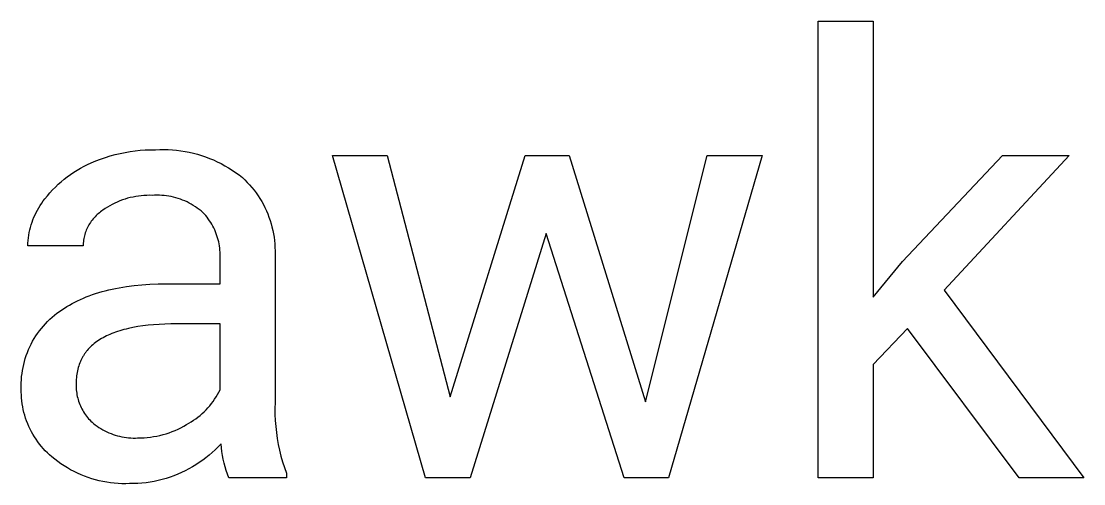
# Model space of a CAD drawing. Header units: millimetres. Extents: x 1348 to 6197, y -150 to 3238.
# Drawn here: x 4621.6 to 4712.3, y 64.2 to 103.7 of the extents above; entities that cross this region are included whole.
import ezdxf

# ---------------------------------------------------------------- set-up
doc = ezdxf.new("R2010")
doc.units = ezdxf.units.MM
doc.header["$MEASUREMENT"] = 0
doc.layers.add('Domyślny', color=7, linetype='Continuous', true_color=0x000000)

msp = doc.modelspace()

# ---------------------------------------------------------------- linework, layer by layer
at = {"layer": 'Domyślny'}
for p, q in [((4689.659, 64.732), (4689.659, 103.71)), ((4689.659, 103.71), (4694.345, 103.71)), ((4694.345, 103.71), (4694.345, 80.174)), ((4630.49, 92.52), (4630.917, 92.593)), ((4630.917, 92.593), (4631.347, 92.652)), ((4631.347, 92.652), (4631.779, 92.697)), ((4631.779, 92.697), (4632.212, 92.728)), ((4632.212, 92.728), (4632.646, 92.745)), ((4632.646, 92.745), (4633.08, 92.747)), ((4633.08, 92.747), (4633.442, 92.762)), ((4633.442, 92.762), (4633.805, 92.765)), ((4633.805, 92.765), (4634.167, 92.756)), ((4634.167, 92.756), (4634.529, 92.735)), ((4634.529, 92.735), (4634.89, 92.702)), ((4634.89, 92.702), (4635.25, 92.656)), ((4635.25, 92.656), (4635.607, 92.599)), ((4635.607, 92.599), (4635.963, 92.53)), ((4635.963, 92.53), (4636.316, 92.448)), ((4627.287, 91.48), (4627.595, 91.618)), ((4627.595, 91.618), (4627.995, 91.788)), ((4627.995, 91.788), (4628.4, 91.944)), ((4628.4, 91.944), (4628.81, 92.086)), ((4628.81, 92.086), (4629.224, 92.215)), ((4629.224, 92.215), (4629.642, 92.331)), ((4629.642, 92.331), (4630.065, 92.432)), ((4630.065, 92.432), (4630.49, 92.52)), ((4636.316, 92.448), (4636.667, 92.355)), ((4636.667, 92.355), (4637.014, 92.251)), ((4637.014, 92.251), (4637.357, 92.134)), ((4637.357, 92.134), (4637.696, 92.007)), ((4637.696, 92.007), (4638.031, 91.868)), ((4638.031, 91.868), (4638.361, 91.717)), ((4638.361, 91.717), (4638.686, 91.556)), ((4656.143, 64.732), (4648.188, 92.26)), ((4648.188, 92.26), (4652.851, 92.26)), ((4652.851, 92.26), (4658.248, 71.652)), ((4658.248, 71.652), (4664.632, 92.26)), ((4664.632, 92.26), (4668.408, 92.26)), ((4668.408, 92.26), (4674.92, 71.218)), ((4674.92, 71.218), (4680.189, 92.26)), ((4684.874, 92.26), (4676.896, 64.732)), ((4680.189, 92.26), (4684.874, 92.26)), ((4696.853, 83.2), (4705.391, 92.26)), ((4711.093, 92.26), (4700.424, 80.76)), ((4705.391, 92.26), (4711.093, 92.26)), ((4625.829, 90.637), (4626.109, 90.825)), ((4626.109, 90.825), (4626.395, 91.004)), ((4626.395, 91.004), (4626.687, 91.173)), ((4626.687, 91.173), (4626.985, 91.331)), ((4626.985, 91.331), (4627.287, 91.48)), ((4638.686, 91.556), (4639.005, 91.384)), ((4639.005, 91.384), (4639.318, 91.202)), ((4639.318, 91.202), (4639.625, 91.009)), ((4639.625, 91.009), (4639.925, 90.806)), ((4639.925, 90.806), (4640.219, 90.593)), ((4624.779, 89.793), (4625.031, 90.017)), ((4625.031, 90.017), (4625.29, 90.233)), ((4625.29, 90.233), (4625.556, 90.439)), ((4625.556, 90.439), (4625.829, 90.637)), ((4640.219, 90.593), (4640.504, 90.37)), ((4640.504, 90.37), (4640.717, 90.168)), ((4640.717, 90.168), (4640.923, 89.959)), ((4640.923, 89.959), (4641.122, 89.743)), ((4623.852, 88.814), (4624.071, 89.07)), ((4624.071, 89.07), (4624.299, 89.319)), ((4624.299, 89.319), (4624.535, 89.56)), ((4624.535, 89.56), (4624.779, 89.793)), ((4641.122, 89.743), (4641.313, 89.521)), ((4641.313, 89.521), (4641.497, 89.292)), ((4641.497, 89.292), (4641.673, 89.057)), ((4641.673, 89.057), (4641.84, 88.816)), ((4623.119, 87.799), (4623.24, 87.993)), ((4623.24, 87.993), (4623.368, 88.184)), ((4623.368, 88.184), (4623.502, 88.369)), ((4623.502, 88.369), (4623.642, 88.55)), ((4623.642, 88.55), (4623.852, 88.814)), ((4629.398, 88.078), (4629.191, 87.966)), ((4629.609, 88.183), (4629.398, 88.078)), ((4629.823, 88.281), (4629.609, 88.183)), ((4630.04, 88.371), (4629.823, 88.281)), ((4630.26, 88.454), (4630.04, 88.371)), ((4630.483, 88.529), (4630.26, 88.454)), ((4630.708, 88.597), (4630.483, 88.529)), ((4630.936, 88.657), (4630.708, 88.597)), ((4631.165, 88.709), (4630.936, 88.657)), ((4631.396, 88.753), (4631.165, 88.709)), ((4631.629, 88.789), (4631.396, 88.753)), ((4631.862, 88.817), (4631.629, 88.789)), ((4632.097, 88.837), (4631.862, 88.817)), ((4632.332, 88.849), (4632.097, 88.837)), ((4632.567, 88.853), (4632.332, 88.849)), ((4632.802, 88.849), (4632.567, 88.853)), ((4633.006, 88.861), (4632.802, 88.849)), ((4633.21, 88.865), (4633.006, 88.861)), ((4633.414, 88.862), (4633.21, 88.865)), ((4633.618, 88.852), (4633.414, 88.862)), ((4633.821, 88.835), (4633.618, 88.852)), ((4634.024, 88.811), (4633.821, 88.835)), ((4634.226, 88.78), (4634.024, 88.811)), ((4634.426, 88.742), (4634.226, 88.78)), ((4634.626, 88.698), (4634.426, 88.742)), ((4634.823, 88.646), (4634.626, 88.698)), ((4635.019, 88.587), (4634.823, 88.646)), ((4635.212, 88.522), (4635.019, 88.587)), ((4635.403, 88.45), (4635.212, 88.522)), ((4635.591, 88.372), (4635.403, 88.45)), ((4635.777, 88.287), (4635.591, 88.372)), ((4635.96, 88.195), (4635.777, 88.287)), ((4636.139, 88.098), (4635.96, 88.195)), ((4636.315, 87.994), (4636.139, 88.098)), ((4636.487, 87.884), (4636.315, 87.994)), ((4641.84, 88.816), (4641.999, 88.57)), ((4641.999, 88.57), (4642.15, 88.318)), ((4642.15, 88.318), (4642.292, 88.061)), ((4642.292, 88.061), (4642.425, 87.8)), ((4622.706, 86.982), (4622.799, 87.192)), ((4622.799, 87.192), (4622.899, 87.398)), ((4622.899, 87.398), (4623.006, 87.6)), ((4623.006, 87.6), (4623.119, 87.799)), ((4628.009, 87.118), (4627.921, 87.028)), ((4628.1, 87.204), (4628.009, 87.118)), ((4628.194, 87.287), (4628.1, 87.204)), ((4628.291, 87.367), (4628.194, 87.287)), ((4628.39, 87.444), (4628.291, 87.367)), ((4628.492, 87.517), (4628.39, 87.444)), ((4628.596, 87.587), (4628.492, 87.517)), ((4628.79, 87.72), (4628.596, 87.587)), ((4628.989, 87.846), (4628.79, 87.72)), ((4629.191, 87.966), (4628.989, 87.846)), ((4636.655, 87.769), (4636.487, 87.884)), ((4636.819, 87.647), (4636.655, 87.769)), ((4636.979, 87.52), (4636.819, 87.647)), ((4637.134, 87.388), (4636.979, 87.52)), ((4637.256, 87.256), (4637.134, 87.388)), ((4637.374, 87.12), (4637.256, 87.256)), ((4637.487, 86.98), (4637.374, 87.12)), ((4642.425, 87.8), (4642.549, 87.534)), ((4642.549, 87.534), (4642.664, 87.264)), ((4642.664, 87.264), (4642.77, 86.99)), ((4622.409, 86.116), (4622.472, 86.336)), ((4622.472, 86.336), (4622.542, 86.554)), ((4622.542, 86.554), (4622.62, 86.77)), ((4622.62, 86.77), (4622.706, 86.982)), ((4627.336, 86.217), (4627.278, 86.105)), ((4627.397, 86.327), (4627.336, 86.217)), ((4627.461, 86.434), (4627.397, 86.327)), ((4627.529, 86.539), (4627.461, 86.434)), ((4627.601, 86.642), (4627.529, 86.539)), ((4627.676, 86.743), (4627.601, 86.642)), ((4627.755, 86.841), (4627.676, 86.743)), ((4627.836, 86.936), (4627.755, 86.841)), ((4627.921, 87.028), (4627.836, 86.936)), ((4637.595, 86.837), (4637.487, 86.98)), ((4637.698, 86.69), (4637.595, 86.837)), ((4637.797, 86.54), (4637.698, 86.69)), ((4637.89, 86.386), (4637.797, 86.54)), ((4637.978, 86.229), (4637.89, 86.386)), ((4638.06, 86.07), (4637.978, 86.229)), ((4642.77, 86.99), (4642.866, 86.713)), ((4642.866, 86.713), (4642.953, 86.433)), ((4642.953, 86.433), (4643.03, 86.15)), ((4622.234, 85.218), (4622.266, 85.445)), ((4622.266, 85.445), (4622.306, 85.67)), ((4622.306, 85.67), (4622.354, 85.894)), ((4622.354, 85.894), (4622.409, 86.116)), ((4626.987, 85.279), (4626.962, 85.156)), ((4627.017, 85.401), (4626.987, 85.279)), ((4627.051, 85.522), (4627.017, 85.401)), ((4627.088, 85.641), (4627.051, 85.522)), ((4627.13, 85.76), (4627.088, 85.641)), ((4627.175, 85.877), (4627.13, 85.76)), ((4627.225, 85.992), (4627.175, 85.877)), ((4627.278, 86.105), (4627.225, 85.992)), ((4638.137, 85.907), (4638.06, 86.07)), ((4638.208, 85.742), (4638.137, 85.907)), ((4638.274, 85.575), (4638.208, 85.742)), ((4638.334, 85.406), (4638.274, 85.575)), ((4638.389, 85.235), (4638.334, 85.406)), ((4643.03, 86.15), (4643.098, 85.864)), ((4643.098, 85.864), (4643.155, 85.577)), ((4643.155, 85.577), (4643.203, 85.287)), ((4643.203, 85.287), (4643.241, 84.996)), ((4666.432, 85.595), (4659.946, 64.732)), ((4673.093, 64.732), (4666.432, 85.595)), ((4622.186, 84.533), (4622.194, 84.762)), ((4626.898, 84.533), (4622.186, 84.533)), ((4622.194, 84.762), (4622.21, 84.99)), ((4622.21, 84.99), (4622.234, 85.218)), ((4626.903, 84.658), (4626.898, 84.533)), ((4626.911, 84.783), (4626.903, 84.658)), ((4626.924, 84.908), (4626.911, 84.783)), ((4626.941, 85.032), (4626.924, 84.908)), ((4626.962, 85.156), (4626.941, 85.032)), ((4638.437, 85.062), (4638.389, 85.235)), ((4638.48, 84.887), (4638.437, 85.062)), ((4638.516, 84.711), (4638.48, 84.887)), ((4638.547, 84.534), (4638.516, 84.711)), ((4638.571, 84.356), (4638.547, 84.534)), ((4643.241, 84.996), (4643.269, 84.704)), ((4643.269, 84.704), (4643.287, 84.411)), ((4643.287, 84.411), (4643.295, 84.118)), ((4638.59, 84.177), (4638.571, 84.356)), ((4638.602, 83.998), (4638.59, 84.177)), ((4638.609, 83.819), (4638.602, 83.998)), ((4638.603, 83.459), (4638.609, 83.639)), ((4638.603, 81.297), (4638.603, 83.459)), ((4638.609, 83.639), (4638.609, 83.819)), ((4643.295, 84.118), (4643.293, 83.825)), ((4643.293, 83.825), (4643.293, 71.164)), ((4694.345, 80.174), (4696.853, 83.2)), ((4628.802, 80.708), (4629.09, 80.779)), ((4629.09, 80.779), (4629.384, 80.846)), ((4629.384, 80.846), (4629.683, 80.908)), ((4629.683, 80.908), (4629.988, 80.966)), ((4629.988, 80.966), (4630.612, 81.067)), ((4630.612, 81.067), (4631.257, 81.15)), ((4631.257, 81.15), (4631.922, 81.214)), ((4631.922, 81.214), (4632.608, 81.26)), ((4632.608, 81.26), (4633.315, 81.288)), ((4633.315, 81.288), (4634.043, 81.297)), ((4634.043, 81.297), (4638.603, 81.297)), ((4700.424, 80.76), (4712.334, 64.732)), ((4626.198, 79.74), (4626.435, 79.858)), ((4626.435, 79.858), (4626.678, 79.971)), ((4626.678, 79.971), (4626.925, 80.079)), ((4626.925, 80.079), (4627.177, 80.183)), ((4627.177, 80.183), (4627.435, 80.282)), ((4627.435, 80.282), (4627.698, 80.376)), ((4627.698, 80.376), (4627.966, 80.466)), ((4627.966, 80.466), (4628.239, 80.551)), ((4628.239, 80.551), (4628.518, 80.632)), ((4628.518, 80.632), (4628.802, 80.708)), ((4624.671, 78.782), (4624.885, 78.939)), ((4624.885, 78.939), (4625.091, 79.084)), ((4625.091, 79.084), (4625.302, 79.225)), ((4625.302, 79.225), (4625.518, 79.361)), ((4625.518, 79.361), (4625.74, 79.492)), ((4625.74, 79.492), (4625.966, 79.618)), ((4625.966, 79.618), (4626.198, 79.74)), ((4623.688, 77.894), (4623.872, 78.085)), ((4623.872, 78.085), (4624.063, 78.269)), ((4624.063, 78.269), (4624.259, 78.447)), ((4624.259, 78.447), (4624.462, 78.618)), ((4624.462, 78.618), (4624.671, 78.782)), ((4623.021, 77.07), (4623.177, 77.284)), ((4623.177, 77.284), (4623.34, 77.493)), ((4623.34, 77.493), (4623.511, 77.697)), ((4623.511, 77.697), (4623.688, 77.894)), ((4629.515, 77.116), (4629.353, 77.053)), ((4629.681, 77.176), (4629.515, 77.116)), ((4629.851, 77.234), (4629.681, 77.176)), ((4630.026, 77.29), (4629.851, 77.234)), ((4630.204, 77.343), (4630.026, 77.29)), ((4630.387, 77.393), (4630.204, 77.343)), ((4630.575, 77.441), (4630.387, 77.393)), ((4630.766, 77.487), (4630.575, 77.441)), ((4631.161, 77.571), (4630.766, 77.487)), ((4631.573, 77.645), (4631.161, 77.571)), ((4632.003, 77.709), (4631.573, 77.645)), ((4632.448, 77.763), (4632.003, 77.709)), ((4632.911, 77.808), (4632.448, 77.763)), ((4633.391, 77.842), (4632.911, 77.808)), ((4633.887, 77.867), (4633.391, 77.842)), ((4634.4, 77.882), (4633.887, 77.867)), ((4634.93, 77.887), (4634.4, 77.882)), ((4638.603, 77.887), (4634.93, 77.887)), ((4638.603, 72.253), (4638.603, 77.887)), ((4697.283, 77.479), (4694.345, 74.4)), ((4706.834, 64.732), (4697.283, 77.479)), ((4622.473, 76.162), (4622.598, 76.396)), ((4622.598, 76.396), (4622.731, 76.625)), ((4622.731, 76.625), (4622.872, 76.85)), ((4622.872, 76.85), (4623.021, 77.07)), ((4627.849, 76.198), (4627.738, 76.106)), ((4627.965, 76.288), (4627.849, 76.198)), ((4628.085, 76.376), (4627.965, 76.288)), ((4628.209, 76.461), (4628.085, 76.376)), ((4628.337, 76.544), (4628.209, 76.461)), ((4628.469, 76.624), (4628.337, 76.544)), ((4628.606, 76.702), (4628.469, 76.624)), ((4628.747, 76.777), (4628.606, 76.702)), ((4628.892, 76.85), (4628.747, 76.777)), ((4629.041, 76.92), (4628.892, 76.85)), ((4629.195, 76.988), (4629.041, 76.92)), ((4629.353, 77.053), (4629.195, 76.988)), ((4622.055, 75.187), (4622.147, 75.436)), ((4622.147, 75.436), (4622.247, 75.682)), ((4622.247, 75.682), (4622.356, 75.924)), ((4622.356, 75.924), (4622.473, 76.162)), ((4627.036, 75.334), (4626.997, 75.277)), ((4627.075, 75.389), (4627.036, 75.334)), ((4627.116, 75.445), (4627.075, 75.389)), ((4627.157, 75.499), (4627.116, 75.445)), ((4627.2, 75.553), (4627.157, 75.499)), ((4627.243, 75.606), (4627.2, 75.553)), ((4627.334, 75.711), (4627.243, 75.606)), ((4627.428, 75.814), (4627.334, 75.711)), ((4627.527, 75.914), (4627.428, 75.814)), ((4627.63, 76.011), (4627.527, 75.914)), ((4627.738, 76.106), (4627.63, 76.011)), ((4621.775, 74.165), (4621.831, 74.424)), ((4621.831, 74.424), (4621.897, 74.681)), ((4621.897, 74.681), (4621.972, 74.936)), ((4621.972, 74.936), (4622.055, 75.187)), ((4626.57, 74.423), (4626.526, 74.291)), ((4626.619, 74.552), (4626.57, 74.423)), ((4626.645, 74.616), (4626.619, 74.552)), ((4626.671, 74.679), (4626.645, 74.616)), ((4626.699, 74.742), (4626.671, 74.679)), ((4626.728, 74.804), (4626.699, 74.742)), ((4626.758, 74.865), (4626.728, 74.804)), ((4626.789, 74.926), (4626.758, 74.865)), ((4626.821, 74.986), (4626.789, 74.926)), ((4626.854, 75.045), (4626.821, 74.986)), ((4626.888, 75.104), (4626.854, 75.045)), ((4626.924, 75.162), (4626.888, 75.104)), ((4626.96, 75.22), (4626.924, 75.162)), ((4626.997, 75.277), (4626.96, 75.22)), ((4694.345, 74.4), (4694.345, 64.732)), ((4621.658, 73.378), (4621.688, 73.641)), ((4621.688, 73.641), (4621.727, 73.904)), ((4621.727, 73.904), (4621.775, 74.165)), ((4626.369, 73.594), (4626.35, 73.447)), ((4626.392, 73.738), (4626.369, 73.594)), ((4626.419, 73.88), (4626.392, 73.738)), ((4626.451, 74.019), (4626.419, 73.88)), ((4626.486, 74.156), (4626.451, 74.019)), ((4626.526, 74.291), (4626.486, 74.156)), ((4621.623, 72.583), (4621.626, 72.848)), ((4621.63, 72.318), (4621.623, 72.583)), ((4621.626, 72.848), (4621.638, 73.113)), ((4621.638, 73.113), (4621.658, 73.378)), ((4626.316, 72.835), (4626.311, 72.692)), ((4626.311, 72.692), (4626.311, 72.548)), ((4626.318, 72.992), (4626.316, 72.835)), ((4626.324, 73.146), (4626.318, 72.992)), ((4626.335, 73.298), (4626.324, 73.146)), ((4626.35, 73.447), (4626.335, 73.298)), ((4621.629, 72.066), (4621.63, 72.318)), ((4621.636, 71.813), (4621.629, 72.066)), ((4621.652, 71.562), (4621.636, 71.813)), ((4626.311, 72.548), (4626.315, 72.404)), ((4626.315, 72.404), (4626.325, 72.261)), ((4626.325, 72.261), (4626.339, 72.118)), ((4626.339, 72.118), (4626.358, 71.975)), ((4626.358, 71.975), (4626.382, 71.833)), ((4626.382, 71.833), (4626.411, 71.693)), ((4626.411, 71.693), (4626.444, 71.553)), ((4638.26, 71.646), (4638.381, 71.844)), ((4638.381, 71.844), (4638.496, 72.047)), ((4638.496, 72.047), (4638.603, 72.253)), ((4621.676, 71.311), (4621.652, 71.562)), ((4621.709, 71.06), (4621.676, 71.311)), ((4621.75, 70.812), (4621.709, 71.06)), ((4621.8, 70.564), (4621.75, 70.812)), ((4626.444, 71.553), (4626.483, 71.414)), ((4626.483, 71.414), (4626.525, 71.277)), ((4626.525, 71.277), (4626.573, 71.141)), ((4626.573, 71.141), (4626.624, 71.007)), ((4626.624, 71.007), (4626.681, 70.875)), ((4626.681, 70.875), (4626.741, 70.744)), ((4637.557, 70.72), (4637.71, 70.895)), ((4637.71, 70.895), (4637.857, 71.076)), ((4637.857, 71.076), (4637.998, 71.261)), ((4637.998, 71.261), (4638.132, 71.451)), ((4638.132, 71.451), (4638.26, 71.646)), ((4643.293, 71.164), (4643.281, 70.653)), ((4621.858, 70.319), (4621.8, 70.564)), ((4621.925, 70.076), (4621.858, 70.319)), ((4622, 69.835), (4621.925, 70.076)), ((4626.741, 70.744), (4626.807, 70.616)), ((4626.807, 70.616), (4626.876, 70.49)), ((4626.876, 70.49), (4626.95, 70.367)), ((4626.95, 70.367), (4627.027, 70.246)), ((4627.027, 70.246), (4627.109, 70.127)), ((4627.109, 70.127), (4627.195, 70.012)), ((4627.195, 70.012), (4627.284, 69.899)), ((4627.284, 69.899), (4627.377, 69.79)), ((4636.525, 69.784), (4636.71, 69.925)), ((4636.71, 69.925), (4636.89, 70.073)), ((4636.89, 70.073), (4637.065, 70.226)), ((4637.065, 70.226), (4637.235, 70.385)), ((4637.235, 70.385), (4637.399, 70.55)), ((4637.399, 70.55), (4637.557, 70.72)), ((4643.281, 70.653), (4643.286, 70.141)), ((4643.286, 70.141), (4643.308, 69.63)), ((4622.083, 69.597), (4622, 69.835)), ((4622.175, 69.361), (4622.083, 69.597)), ((4622.274, 69.13), (4622.175, 69.361)), ((4622.381, 68.901), (4622.274, 69.13)), ((4627.377, 69.79), (4627.474, 69.683)), ((4627.474, 69.683), (4627.574, 69.58)), ((4627.574, 69.58), (4627.678, 69.481)), ((4627.678, 69.481), (4627.785, 69.385)), ((4627.785, 69.385), (4627.938, 69.266)), ((4627.938, 69.266), (4628.095, 69.153)), ((4628.095, 69.153), (4628.255, 69.045)), ((4628.255, 69.045), (4628.419, 68.942)), ((4628.419, 68.942), (4628.587, 68.846)), ((4635.013, 68.902), (4635.26, 69.021)), ((4635.26, 69.021), (4635.502, 69.149)), ((4635.502, 69.149), (4635.741, 69.284)), ((4635.741, 69.284), (4635.943, 69.399)), ((4635.943, 69.399), (4636.141, 69.521)), ((4636.141, 69.521), (4636.335, 69.649)), ((4636.335, 69.649), (4636.525, 69.784)), ((4643.308, 69.63), (4643.347, 69.119)), ((4643.347, 69.119), (4643.403, 68.611)), ((4622.496, 68.677), (4622.381, 68.901)), ((4622.618, 68.456), (4622.496, 68.677)), ((4622.748, 68.24), (4622.618, 68.456)), ((4622.886, 68.028), (4622.748, 68.24)), ((4628.587, 68.846), (4628.758, 68.755)), ((4628.758, 68.755), (4628.931, 68.67)), ((4628.931, 68.67), (4629.108, 68.591)), ((4629.108, 68.591), (4629.287, 68.518)), ((4629.287, 68.518), (4629.469, 68.451)), ((4629.469, 68.451), (4629.652, 68.391)), ((4629.652, 68.391), (4629.838, 68.337)), ((4629.838, 68.337), (4630.025, 68.289)), ((4630.025, 68.289), (4630.214, 68.247)), ((4630.214, 68.247), (4630.405, 68.213)), ((4630.405, 68.213), (4630.596, 68.184)), ((4630.596, 68.184), (4630.788, 68.163)), ((4630.788, 68.163), (4630.981, 68.148)), ((4630.981, 68.148), (4631.174, 68.139)), ((4631.174, 68.139), (4631.368, 68.137)), ((4631.368, 68.137), (4631.561, 68.142)), ((4631.561, 68.142), (4631.835, 68.147)), ((4631.835, 68.147), (4632.109, 68.16)), ((4632.109, 68.16), (4632.382, 68.183)), ((4632.382, 68.183), (4632.654, 68.215)), ((4632.654, 68.215), (4632.925, 68.256)), ((4632.925, 68.256), (4633.194, 68.306)), ((4633.194, 68.306), (4633.462, 68.365)), ((4633.462, 68.365), (4633.728, 68.433)), ((4633.728, 68.433), (4633.991, 68.51)), ((4633.991, 68.51), (4634.251, 68.595)), ((4634.251, 68.595), (4634.508, 68.689)), ((4634.508, 68.689), (4634.763, 68.791)), ((4634.763, 68.791), (4635.013, 68.902)), ((4643.403, 68.611), (4643.475, 68.104)), ((4643.475, 68.104), (4643.564, 67.6)), ((4623.03, 67.821), (4622.886, 68.028)), ((4623.181, 67.62), (4623.03, 67.821)), ((4623.34, 67.423), (4623.181, 67.62)), ((4623.504, 67.232), (4623.34, 67.423)), ((4623.676, 67.047), (4623.504, 67.232)), ((4638.189, 67.145), (4637.932, 66.907)), ((4638.439, 67.392), (4638.189, 67.145)), ((4638.679, 67.647), (4638.439, 67.392)), ((4638.709, 67.315), (4638.679, 67.647)), ((4638.75, 66.984), (4638.709, 67.315)), ((4643.564, 67.6), (4643.67, 67.099)), ((4623.853, 66.868), (4623.676, 67.047)), ((4624.037, 66.695), (4623.853, 66.868)), ((4624.226, 66.528), (4624.037, 66.695)), ((4624.479, 66.321), (4624.226, 66.528)), ((4624.74, 66.123), (4624.479, 66.321)), ((4637.114, 66.246), (4636.827, 66.044)), ((4637.394, 66.457), (4637.114, 66.246)), ((4637.667, 66.678), (4637.394, 66.457)), ((4637.932, 66.907), (4637.667, 66.678)), ((4638.802, 66.655), (4638.75, 66.984)), ((4638.865, 66.328), (4638.802, 66.655)), ((4638.938, 66.003), (4638.865, 66.328)), ((4643.67, 67.099), (4643.792, 66.602)), ((4643.792, 66.602), (4643.931, 66.109)), ((4625.006, 65.934), (4624.74, 66.123)), ((4625.279, 65.753), (4625.006, 65.934)), ((4625.558, 65.583), (4625.279, 65.753)), ((4625.842, 65.421), (4625.558, 65.583)), ((4626.132, 65.269), (4625.842, 65.421)), ((4635.617, 65.337), (4635.3, 65.186)), ((4635.928, 65.498), (4635.617, 65.337)), ((4636.234, 65.67), (4635.928, 65.498)), ((4636.534, 65.852), (4636.234, 65.67)), ((4636.827, 66.044), (4636.534, 65.852)), ((4639.022, 65.68), (4638.938, 66.003)), ((4639.117, 65.36), (4639.022, 65.68)), ((4639.222, 65.044), (4639.117, 65.36)), ((4643.931, 66.109), (4644.085, 65.621)), ((4644.085, 65.621), (4644.256, 65.139)), ((4626.427, 65.127), (4626.132, 65.269)), ((4626.726, 64.995), (4626.427, 65.127)), ((4627.029, 64.874), (4626.726, 64.995)), ((4627.337, 64.762), (4627.029, 64.874)), ((4627.648, 64.661), (4627.337, 64.762)), ((4627.962, 64.571), (4627.648, 64.661)), ((4628.279, 64.491), (4627.962, 64.571)), ((4628.599, 64.422), (4628.279, 64.491)), ((4628.921, 64.364), (4628.599, 64.422)), ((4632.968, 64.438), (4632.623, 64.376)), ((4633.311, 64.511), (4632.968, 64.438)), ((4633.651, 64.595), (4633.311, 64.511)), ((4633.989, 64.691), (4633.651, 64.595)), ((4634.323, 64.798), (4633.989, 64.691)), ((4634.653, 64.916), (4634.323, 64.798)), ((4634.979, 65.046), (4634.653, 64.916)), ((4635.3, 65.186), (4634.979, 65.046)), ((4639.338, 64.732), (4639.222, 65.044)), ((4644.256, 64.732), (4639.338, 64.732)), ((4644.256, 65.139), (4644.256, 64.732)), ((4659.946, 64.732), (4656.143, 64.732)), ((4676.896, 64.732), (4673.093, 64.732)), ((4694.345, 64.732), (4689.659, 64.732)), ((4712.334, 64.732), (4706.834, 64.732)), ((4629.244, 64.316), (4628.921, 64.364)), ((4629.569, 64.28), (4629.244, 64.316)), ((4629.895, 64.255), (4629.569, 64.28)), ((4630.222, 64.24), (4629.895, 64.255)), ((4630.549, 64.237), (4630.222, 64.24)), ((4630.876, 64.244), (4630.549, 64.237)), ((4631.227, 64.247), (4630.876, 64.244)), ((4631.577, 64.262), (4631.227, 64.247)), ((4631.927, 64.288), (4631.577, 64.262)), ((4632.276, 64.326), (4631.927, 64.288)), ((4632.623, 64.376), (4632.276, 64.326))]:
    msp.add_line(p, q, dxfattribs=at)

doc.saveas('drawing.dxf')
